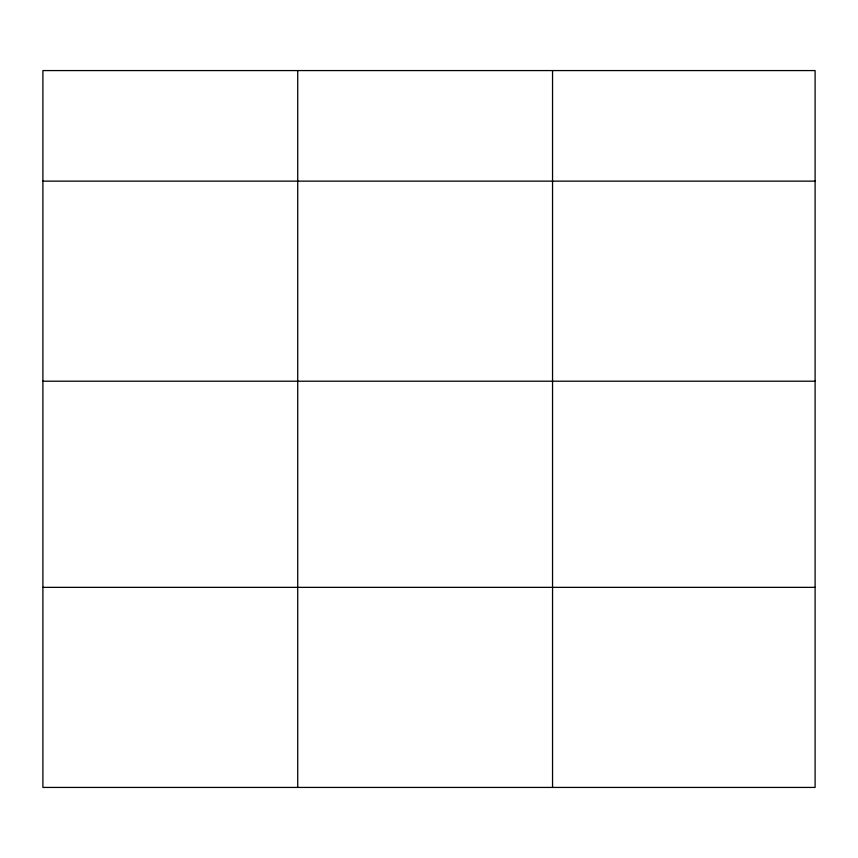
<?xml version="1.0" encoding="UTF-8"?>
<svg xmlns="http://www.w3.org/2000/svg" width="858" height="858" viewBox="0 0 858 858"><rect width="100%" height="100%" fill="white"/><g stroke="black" fill="none" stroke-linecap="round" stroke-linejoin="round"><path stroke-width="1.29" d="M815.1 381.209L815.1 70.57L42.9 70.57L42.9 787.43L815.1 787.43L815.1 381.209L42.9 381.209M42.9 181.135L815.1 181.135M42.9 587.355L815.1 587.355M552.552 70.57L552.552 787.43M297.726 70.57L297.726 787.43"/></g></svg>
